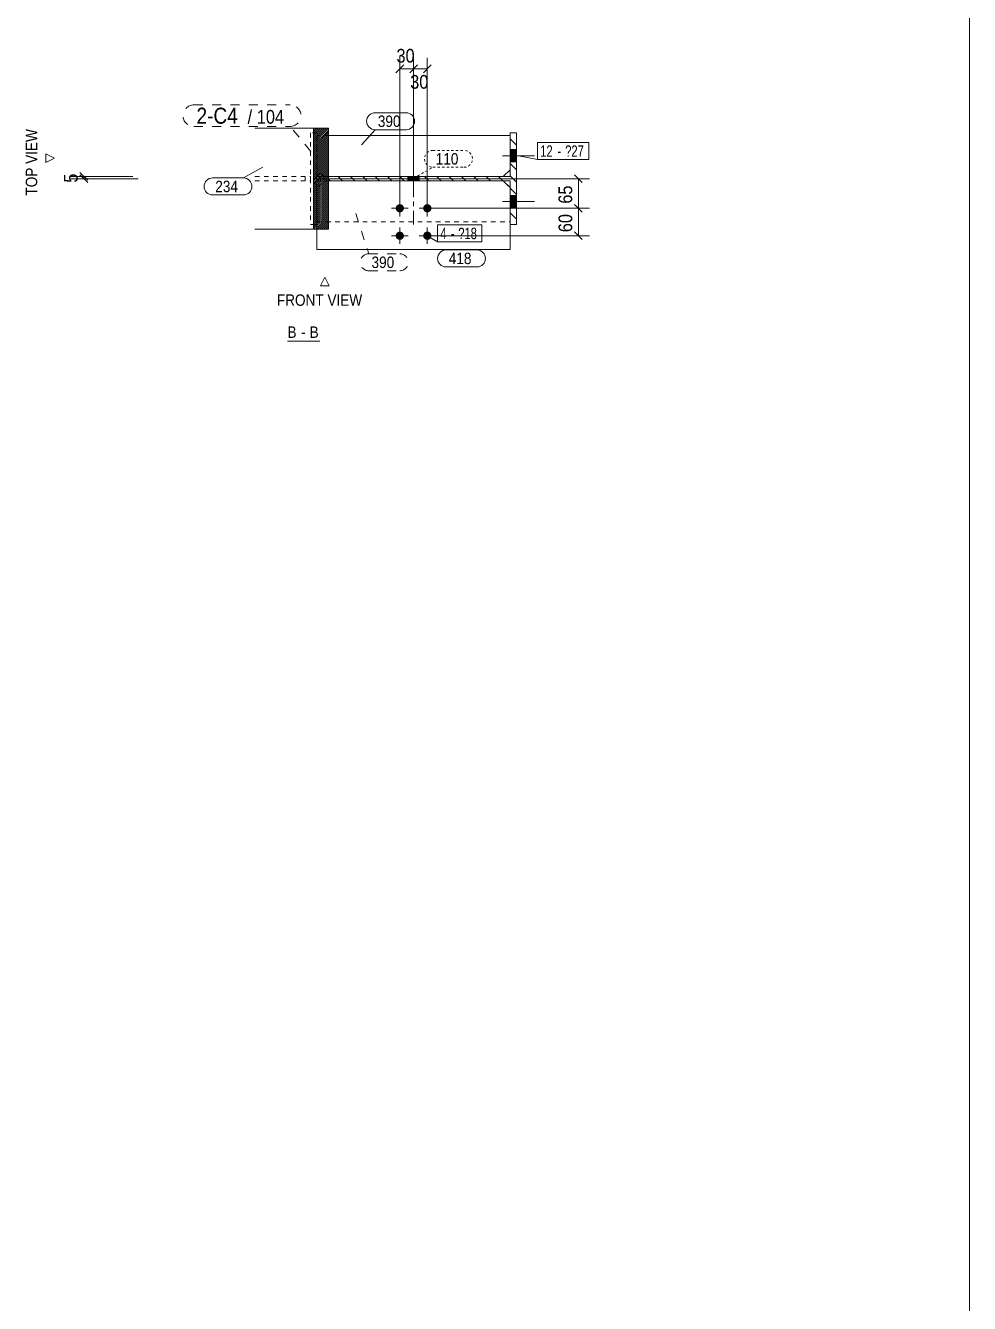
# Model space of a CAD drawing. Header units: millimetres. Extents: x 2 to 579, y 1 to 825.
# Drawn here: x 372.9 to 579, y 320.3 to 599.3 of the extents above; entities that cross this region are included whole.
import ezdxf

# ---------------------------------------------------------------- set-up
doc = ezdxf.new("R2010")
doc.units = ezdxf.units.MM
for name, pattern in [('XKITLINE00', [0]), ('XKITLINE01', [4, 1, -1, 1, -1]), ('XKITLINE02', [4, 2, -2]), ('XKITLINE03', [6, 3, -1, 1, -1]), ('XKITLINE04', [3, 0.5, -0.5, 0.5, -0.5, 0.5, -0.5])]:
    doc.linetypes.add(name, pattern=pattern)
for name, color, linetype, lineweight in [('Bolt', 3, 'Continuous', 0), ('BoltMark', 7, 'Continuous', 0), ('Dimensions', 7, 'Continuous', 0), ('DrawingSheet', 5, 'Continuous', 0), ('OtherObjectType', 7, 'Continuous', 0), ('Part', 2, 'Continuous', 0), ('PartMark', 7, 'Continuous', 0)]:
    doc.layers.add(name, color=color, linetype=linetype, lineweight=lineweight)
doc.styles.add('ARIAL', font='ARIAL.TTF')
doc.styles.add('ARIAL_NARROW', font='ARIALN.TTF')

# ---------------------------------------------------------------- blocks, each defined once
blk = doc.blocks.new('*A1')
at = {"layer": 'Part', "color": 7, "linetype": 'XKITLINE00', "lineweight": 0}
for p, q in [((480.1, 575.88), (480.1, 575.88)), ((480.1, 575.88), (480.1, 575.88)), ((478.75, 574.53), (478.7, 574.58)), ((480.1, 573.18), (478.75, 574.53)), ((480.1, 570.49), (478.7, 571.89)), ((480.1, 567.79), (478.7, 569.19)), ((480.1, 565.1), (478.7, 566.5)), ((439.36, 565.43), (439.01, 565.77)), ((442.06, 565.43), (441.16, 566.33)), ((444.75, 565.43), (443.85, 566.33)), ((447.44, 565.43), (446.54, 566.33)), ((450.14, 565.43), (449.24, 566.33)), ((452.83, 565.43), (451.93, 566.33)), ((455.53, 565.43), (454.63, 566.33)), ((458.22, 565.43), (457.32, 566.33)), ((460.92, 565.43), (460.02, 566.33)), ((463.61, 565.43), (462.71, 566.33)), ((466.3, 565.43), (465.4, 566.33)), ((469, 565.43), (468.1, 566.33)), ((471.69, 565.43), (470.79, 566.33)), ((474.39, 565.43), (473.49, 566.33)), ((477.08, 565.43), (476.18, 566.33)), ((480.1, 562.41), (478.7, 563.81)), ((480.1, 559.71), (478.7, 561.11)), ((480.1, 557.02), (478.7, 558.42))]:
    blk.add_line(p, q, dxfattribs=at)
blk = doc.blocks.new('*A2')
at = {"layer": 'Part', "color": 7, "linetype": 'XKITLINE00', "lineweight": 0}
for p, q in [((435.97, 576.88), (435.78, 576.69)), ((436.4, 576.88), (435.78, 576.26)), ((436.84, 576.88), (435.78, 575.82)), ((437.27, 576.88), (435.78, 575.39)), ((437.71, 576.88), (435.78, 574.95)), ((438.14, 576.88), (435.78, 574.52)), ((438.58, 576.88), (435.78, 574.08)), ((439.01, 576.88), (435.78, 573.65)), ((439.01, 576.44), (435.78, 573.21)), ((439.01, 576.01), (435.78, 572.77)), ((439.01, 575.57), (435.78, 572.34)), ((439.01, 575.14), (435.78, 571.9)), ((439.01, 576.88), (439.01, 576.88)), ((439.01, 574.7), (435.78, 571.47)), ((439.01, 574.26), (435.78, 571.03)), ((439.01, 573.83), (435.78, 570.6)), ((439.01, 573.39), (435.78, 570.16)), ((439.01, 572.96), (435.78, 569.73)), ((439.01, 572.52), (435.78, 569.29)), ((439.01, 572.09), (435.78, 568.86)), ((439.01, 571.65), (435.78, 568.42)), ((439.01, 571.22), (435.78, 567.99)), ((439.01, 570.78), (435.78, 567.55)), ((439.01, 570.35), (435.78, 567.12)), ((439.01, 569.91), (435.78, 566.68)), ((439.01, 569.48), (435.78, 566.25)), ((439.01, 569.04), (435.78, 565.81)), ((439.01, 568.61), (435.78, 565.38)), ((439.01, 568.17), (435.78, 564.94)), ((439.01, 567.74), (435.78, 564.51)), ((439.01, 567.3), (435.78, 564.07)), ((439.01, 566.87), (435.78, 563.64)), ((439.01, 566.43), (435.78, 563.2)), ((439.01, 566), (435.78, 562.77)), ((439.01, 565.56), (435.78, 562.33)), ((439.01, 565.13), (435.78, 561.9)), ((439.01, 564.69), (435.78, 561.46)), ((439.01, 564.26), (435.78, 561.03)), ((439.01, 563.82), (435.78, 560.59)), ((439.01, 563.39), (435.78, 560.16)), ((439.01, 562.95), (435.78, 559.72)), ((439.01, 562.52), (435.78, 559.28)), ((439.01, 562.08), (435.78, 558.85)), ((439.01, 561.65), (435.78, 558.41)), ((439.01, 561.21), (435.78, 557.98)), ((439.01, 560.77), (435.78, 557.54)), ((439.01, 560.34), (435.78, 557.11)), ((439.01, 559.9), (435.78, 556.67)), ((439.01, 559.47), (435.78, 556.24)), ((439.01, 559.03), (435.78, 555.8)), ((439.01, 558.6), (435.78, 555.37)), ((439.01, 558.16), (435.78, 554.93)), ((439.01, 557.73), (436.16, 554.88)), ((439.01, 557.29), (436.6, 554.88)), ((439.01, 556.86), (437.03, 554.88)), ((439.01, 556.42), (437.47, 554.88)), ((439.01, 555.99), (437.9, 554.88)), ((439.01, 555.55), (438.34, 554.88)), ((439.01, 555.12), (438.77, 554.88))]:
    blk.add_line(p, q, dxfattribs=at)
blk = doc.blocks.new('*A43')
at = {"layer": 'Bolt'}
blk.add_hatch(color=3, dxfattribs=at).paths.add_polyline_path([(456.35, 565.43), (456.35, 566.33), (458.85, 566.33), (458.85, 565.43)], flags=17)
at = {"layer": 'Bolt', "color": 3, "linetype": 'XKITLINE00', "lineweight": 0}
for p, q in [((457.6, 567.88), (457.6, 563.88)), ((456.35, 566.33), (456.35, 565.43)), ((458.85, 566.33), (458.85, 565.43))]:
    blk.add_line(p, q, dxfattribs=at)
blk = doc.blocks.new('*A44')
at = {"layer": 'Bolt'}
for points in [[(478.7, 572.23), (480.1, 572.23), (480.1, 569.53), (478.7, 569.53)], [(478.7, 572.23), (480.1, 572.23), (480.1, 569.53), (478.7, 569.53)], [(478.7, 572.23), (480.1, 572.23), (480.1, 569.53), (478.7, 569.53)], [(478.7, 562.23), (480.1, 562.23), (480.1, 559.53), (478.7, 559.53)], [(478.7, 562.23), (480.1, 562.23), (480.1, 559.53), (478.7, 559.53)], [(478.7, 562.23), (480.1, 562.23), (480.1, 559.53), (478.7, 559.53)]]:
    blk.add_hatch(color=3, dxfattribs=at).paths.add_polyline_path(points, flags=17)
at = {"layer": 'Bolt', "color": 3, "linetype": 'XKITLINE00', "lineweight": 0}
for p, q in [((478.7, 572.23), (480.1, 572.23)), ((478.7, 572.23), (480.1, 572.23)), ((478.7, 572.23), (480.1, 572.23)), ((477, 570.88), (484, 570.88)), ((477, 570.88), (484, 570.88)), ((477, 570.88), (484, 570.88)), ((478.7, 569.53), (480.1, 569.53)), ((478.7, 569.53), (480.1, 569.53)), ((478.7, 569.53), (480.1, 569.53)), ((477, 560.88), (484, 560.88)), ((477, 560.88), (484, 560.88)), ((477, 560.88), (484, 560.88)), ((478.7, 562.23), (480.1, 562.23)), ((478.7, 562.23), (480.1, 562.23)), ((478.7, 562.23), (480.1, 562.23)), ((478.7, 559.53), (480.1, 559.53)), ((478.7, 559.53), (480.1, 559.53)), ((478.7, 559.53), (480.1, 559.53))]:
    blk.add_line(p, q, dxfattribs=at)
blk = doc.blocks.new('*A45')
at = {"layer": 'Bolt'}
for points in [[(453.7, 559.47), (453.7, 559.51), (453.71, 559.56), (453.72, 559.6), (453.73, 559.64), (453.74, 559.69), (453.75, 559.73), (453.77, 559.77), (453.79, 559.81), (453.81, 559.85), (453.83, 559.89), (453.85, 559.93), (453.88, 559.96), (453.9, 560), (453.93, 560.03), (453.96, 560.06), (454, 560.09), (454.03, 560.12), (454.06, 560.15), (454.1, 560.17), (454.14, 560.2), (454.18, 560.22), (454.22, 560.24), (454.26, 560.26), (454.3, 560.27), (454.34, 560.29), (454.38, 560.3), (454.42, 560.31), (454.47, 560.32), (454.51, 560.32), (454.56, 560.32), (454.6, 560.33), (454.64, 560.32), (454.69, 560.32), (454.73, 560.32), (454.78, 560.31), (454.82, 560.3), (454.86, 560.29), (454.9, 560.27), (454.94, 560.26), (454.98, 560.24), (455.02, 560.22), (455.06, 560.2), (455.1, 560.17), (455.14, 560.15), (455.17, 560.12), (455.2, 560.09), (455.24, 560.06), (455.27, 560.03), (455.3, 560), (455.32, 559.96), (455.35, 559.93), (455.37, 559.89), (455.39, 559.85), (455.41, 559.81), (455.43, 559.77), (455.45, 559.73), (455.46, 559.69), (455.47, 559.64), (455.48, 559.6), (455.49, 559.56), (455.5, 559.51), (455.5, 559.47), (455.5, 559.43), (455.5, 559.38), (455.5, 559.34), (455.49, 559.29), (455.48, 559.25), (455.47, 559.21), (455.46, 559.16), (455.45, 559.12), (455.43, 559.08), (455.41, 559.04), (455.39, 559), (455.37, 558.96), (455.35, 558.93), (455.32, 558.89), (455.3, 558.85), (455.27, 558.82), (455.24, 558.79), (455.2, 558.76), (455.17, 558.73), (455.14, 558.7), (455.1, 558.68), (455.06, 558.65), (455.02, 558.63), (454.98, 558.61), (454.94, 558.59), (454.9, 558.58), (454.86, 558.56), (454.82, 558.55), (454.78, 558.54), (454.73, 558.54), (454.69, 558.53), (454.64, 558.53), (454.6, 558.53), (454.56, 558.53), (454.51, 558.53), (454.47, 558.54), (454.42, 558.54), (454.38, 558.55), (454.34, 558.56), (454.3, 558.58), (454.26, 558.59), (454.22, 558.61), (454.18, 558.63), (454.14, 558.65), (454.1, 558.68), (454.06, 558.7), (454.03, 558.73), (454, 558.76), (453.96, 558.79), (453.93, 558.82), (453.9, 558.85), (453.88, 558.89), (453.85, 558.93), (453.83, 558.96), (453.81, 559), (453.79, 559.04), (453.77, 559.08), (453.75, 559.12), (453.74, 559.16), (453.73, 559.21), (453.72, 559.25), (453.71, 559.29), (453.7, 559.34), (453.7, 559.38), (453.7, 559.43)], [(459.7, 559.47), (459.7, 559.51), (459.71, 559.56), (459.72, 559.6), (459.73, 559.64), (459.74, 559.69), (459.75, 559.73), (459.77, 559.77), (459.79, 559.81), (459.81, 559.85), (459.83, 559.89), (459.85, 559.93), (459.88, 559.96), (459.9, 560), (459.93, 560.03), (459.96, 560.06), (460, 560.09), (460.03, 560.12), (460.06, 560.15), (460.1, 560.17), (460.14, 560.2), (460.18, 560.22), (460.22, 560.24), (460.26, 560.26), (460.3, 560.27), (460.34, 560.29), (460.38, 560.3), (460.42, 560.31), (460.47, 560.32), (460.51, 560.32), (460.56, 560.32), (460.6, 560.33), (460.64, 560.32), (460.69, 560.32), (460.73, 560.32), (460.78, 560.31), (460.82, 560.3), (460.86, 560.29), (460.9, 560.27), (460.94, 560.26), (460.98, 560.24), (461.02, 560.22), (461.06, 560.2), (461.1, 560.17), (461.14, 560.15), (461.17, 560.12), (461.2, 560.09), (461.24, 560.06), (461.27, 560.03), (461.3, 560), (461.32, 559.96), (461.35, 559.93), (461.37, 559.89), (461.39, 559.85), (461.41, 559.81), (461.43, 559.77), (461.45, 559.73), (461.46, 559.69), (461.47, 559.64), (461.48, 559.6), (461.49, 559.56), (461.5, 559.51), (461.5, 559.47), (461.5, 559.43), (461.5, 559.38), (461.5, 559.34), (461.49, 559.29), (461.48, 559.25), (461.47, 559.21), (461.46, 559.16), (461.45, 559.12), (461.43, 559.08), (461.41, 559.04), (461.39, 559), (461.37, 558.96), (461.35, 558.93), (461.32, 558.89), (461.3, 558.85), (461.27, 558.82), (461.24, 558.79), (461.2, 558.76), (461.17, 558.73), (461.14, 558.7), (461.1, 558.68), (461.06, 558.65), (461.02, 558.63), (460.98, 558.61), (460.94, 558.59), (460.9, 558.58), (460.86, 558.56), (460.82, 558.55), (460.78, 558.54), (460.73, 558.54), (460.69, 558.53), (460.64, 558.53), (460.6, 558.53), (460.56, 558.53), (460.51, 558.53), (460.47, 558.54), (460.42, 558.54), (460.38, 558.55), (460.34, 558.56), (460.3, 558.58), (460.26, 558.59), (460.22, 558.61), (460.18, 558.63), (460.14, 558.65), (460.1, 558.68), (460.06, 558.7), (460.03, 558.73), (460, 558.76), (459.96, 558.79), (459.93, 558.82), (459.9, 558.85), (459.88, 558.89), (459.85, 558.93), (459.83, 558.96), (459.81, 559), (459.79, 559.04), (459.77, 559.08), (459.75, 559.12), (459.74, 559.16), (459.73, 559.21), (459.72, 559.25), (459.71, 559.29), (459.7, 559.34), (459.7, 559.38), (459.7, 559.43)], [(453.7, 553.47), (453.7, 553.51), (453.71, 553.56), (453.72, 553.6), (453.73, 553.64), (453.74, 553.69), (453.75, 553.73), (453.77, 553.77), (453.79, 553.81), (453.81, 553.85), (453.83, 553.89), (453.85, 553.93), (453.88, 553.96), (453.9, 554), (453.93, 554.03), (453.96, 554.06), (454, 554.09), (454.03, 554.12), (454.06, 554.15), (454.1, 554.17), (454.14, 554.2), (454.18, 554.22), (454.22, 554.24), (454.26, 554.26), (454.3, 554.27), (454.34, 554.29), (454.38, 554.3), (454.42, 554.31), (454.47, 554.32), (454.51, 554.32), (454.56, 554.32), (454.6, 554.33), (454.64, 554.32), (454.69, 554.32), (454.73, 554.32), (454.78, 554.31), (454.82, 554.3), (454.86, 554.29), (454.9, 554.27), (454.94, 554.26), (454.98, 554.24), (455.02, 554.22), (455.06, 554.2), (455.1, 554.17), (455.14, 554.15), (455.17, 554.12), (455.2, 554.09), (455.24, 554.06), (455.27, 554.03), (455.3, 554), (455.32, 553.96), (455.35, 553.93), (455.37, 553.89), (455.39, 553.85), (455.41, 553.81), (455.43, 553.77), (455.45, 553.73), (455.46, 553.69), (455.47, 553.64), (455.48, 553.6), (455.49, 553.56), (455.5, 553.51), (455.5, 553.47), (455.5, 553.43), (455.5, 553.38), (455.5, 553.34), (455.49, 553.29), (455.48, 553.25), (455.47, 553.21), (455.46, 553.16), (455.45, 553.12), (455.43, 553.08), (455.41, 553.04), (455.39, 553), (455.37, 552.96), (455.35, 552.93), (455.32, 552.89), (455.3, 552.85), (455.27, 552.82), (455.24, 552.79), (455.2, 552.76), (455.17, 552.73), (455.14, 552.7), (455.1, 552.68), (455.06, 552.65), (455.02, 552.63), (454.98, 552.61), (454.94, 552.59), (454.9, 552.58), (454.86, 552.56), (454.82, 552.55), (454.78, 552.54), (454.73, 552.54), (454.69, 552.53), (454.64, 552.53), (454.6, 552.53), (454.56, 552.53), (454.51, 552.53), (454.47, 552.54), (454.42, 552.54), (454.38, 552.55), (454.34, 552.56), (454.3, 552.58), (454.26, 552.59), (454.22, 552.61), (454.18, 552.63), (454.14, 552.65), (454.1, 552.68), (454.06, 552.7), (454.03, 552.73), (454, 552.76), (453.96, 552.79), (453.93, 552.82), (453.9, 552.85), (453.88, 552.89), (453.85, 552.93), (453.83, 552.96), (453.81, 553), (453.79, 553.04), (453.77, 553.08), (453.75, 553.12), (453.74, 553.16), (453.73, 553.21), (453.72, 553.25), (453.71, 553.29), (453.7, 553.34), (453.7, 553.38), (453.7, 553.43)], [(459.7, 553.47), (459.7, 553.51), (459.71, 553.56), (459.72, 553.6), (459.73, 553.64), (459.74, 553.69), (459.75, 553.73), (459.77, 553.77), (459.79, 553.81), (459.81, 553.85), (459.83, 553.89), (459.85, 553.93), (459.88, 553.96), (459.9, 554), (459.93, 554.03), (459.96, 554.06), (460, 554.09), (460.03, 554.12), (460.06, 554.15), (460.1, 554.17), (460.14, 554.2), (460.18, 554.22), (460.22, 554.24), (460.26, 554.26), (460.3, 554.27), (460.34, 554.29), (460.38, 554.3), (460.42, 554.31), (460.47, 554.32), (460.51, 554.32), (460.56, 554.32), (460.6, 554.33), (460.64, 554.32), (460.69, 554.32), (460.73, 554.32), (460.78, 554.31), (460.82, 554.3), (460.86, 554.29), (460.9, 554.27), (460.94, 554.26), (460.98, 554.24), (461.02, 554.22), (461.06, 554.2), (461.1, 554.17), (461.14, 554.15), (461.17, 554.12), (461.2, 554.09), (461.24, 554.06), (461.27, 554.03), (461.3, 554), (461.32, 553.96), (461.35, 553.93), (461.37, 553.89), (461.39, 553.85), (461.41, 553.81), (461.43, 553.77), (461.45, 553.73), (461.46, 553.69), (461.47, 553.64), (461.48, 553.6), (461.49, 553.56), (461.5, 553.51), (461.5, 553.47), (461.5, 553.43), (461.5, 553.38), (461.5, 553.34), (461.49, 553.29), (461.48, 553.25), (461.47, 553.21), (461.46, 553.16), (461.45, 553.12), (461.43, 553.08), (461.41, 553.04), (461.39, 553), (461.37, 552.96), (461.35, 552.93), (461.32, 552.89), (461.3, 552.85), (461.27, 552.82), (461.24, 552.79), (461.2, 552.76), (461.17, 552.73), (461.14, 552.7), (461.1, 552.68), (461.06, 552.65), (461.02, 552.63), (460.98, 552.61), (460.94, 552.59), (460.9, 552.58), (460.86, 552.56), (460.82, 552.55), (460.78, 552.54), (460.73, 552.54), (460.69, 552.53), (460.64, 552.53), (460.6, 552.53), (460.56, 552.53), (460.51, 552.53), (460.47, 552.54), (460.42, 552.54), (460.38, 552.55), (460.34, 552.56), (460.3, 552.58), (460.26, 552.59), (460.22, 552.61), (460.18, 552.63), (460.14, 552.65), (460.1, 552.68), (460.06, 552.7), (460.03, 552.73), (460, 552.76), (459.96, 552.79), (459.93, 552.82), (459.9, 552.85), (459.88, 552.89), (459.85, 552.93), (459.83, 552.96), (459.81, 553), (459.79, 553.04), (459.77, 553.08), (459.75, 553.12), (459.74, 553.16), (459.73, 553.21), (459.72, 553.25), (459.71, 553.29), (459.7, 553.34), (459.7, 553.38), (459.7, 553.43)]]:
    blk.add_hatch(color=3, dxfattribs=at).paths.add_polyline_path(points, flags=17)
at = {"layer": 'Bolt', "color": 3, "linetype": 'XKITLINE00', "lineweight": 0}
for p, q in [((454.6, 557.63), (454.6, 561.23)), ((460.6, 557.63), (460.6, 561.23)), ((456.4, 559.43), (452.8, 559.43)), ((462.4, 559.43), (458.8, 559.43)), ((454.6, 551.63), (454.6, 555.23)), ((460.6, 551.63), (460.6, 555.23)), ((456.4, 553.43), (452.8, 553.43)), ((462.4, 553.43), (458.8, 553.43))]:
    blk.add_line(p, q, dxfattribs=at)
blk = doc.blocks.new('*A46')
at = {"layer": 'Part', "color": 7, "linetype": 'XKITLINE01', "lineweight": 0}
for p, q in [((436.5, 575.88), (435.1, 575.88)), ((435.1, 575.88), (435.1, 555.88)), ((436.5, 566.33), (436.5, 575.88)), ((436.5, 566.33), (439.01, 566.33)), ((436.5, 555.88), (436.5, 565.43)), ((436.5, 565.43), (439.01, 565.43)), ((435.1, 555.88), (436.5, 555.88))]:
    blk.add_line(p, q, dxfattribs=at)
at = {"layer": 'Part', "color": 7, "linetype": 'XKITLINE03', "lineweight": 0}
for p, q in [((457.6, 555.88), (457.6, 575.88)), ((467.6, 565.88), (447.6, 565.88))]:
    blk.add_line(p, q, dxfattribs=at)
at = {"layer": 'Part', "color": 2, "linetype": 'XKITLINE00', "lineweight": 0}
for p, q in [((478.7, 575.88), (480.1, 575.88)), ((478.7, 566.33), (478.7, 575.88)), ((480.1, 555.88), (480.1, 575.88)), ((439.01, 566.33), (478.7, 566.33)), ((439.01, 565.43), (439.01, 566.33)), ((478.7, 565.43), (439.01, 565.43)), ((478.7, 555.88), (478.7, 565.43)), ((480.1, 555.88), (478.7, 555.88))]:
    blk.add_line(p, q, dxfattribs=at)
blk = doc.blocks.new('*A47')
at = {"layer": 'Part', "color": 2, "linetype": 'XKITLINE00', "lineweight": 0}
for p, q in [((422.95, 576.88), (439.01, 576.88)), ((435.78, 554.88), (435.78, 576.88)), ((439.01, 554.88), (439.01, 576.88)), ((422.95, 554.88), (439.01, 554.88))]:
    blk.add_line(p, q, dxfattribs=at)
blk = doc.blocks.new('*A48')
at = {"layer": 'Part', "color": 7, "linetype": 'XKITLINE01', "lineweight": 0}
for p, q in [((422.95, 566.33), (435.1, 566.33)), ((422.95, 565.43), (435.1, 565.43)), ((433.94, 565.43), (433.94, 566.33)), ((435.1, 565.43), (435.1, 566.33))]:
    blk.add_line(p, q, dxfattribs=at)
blk = doc.blocks.new('*A49')
at = {"layer": 'Part', "color": 7, "linetype": 'XKITLINE01', "lineweight": 0}
for p, q in [((436.5, 567.83), (436.5, 575.33)), ((439.01, 575.33), (436.5, 575.33)), ((478.7, 575.33), (478.7, 567.83)), ((438, 566.33), (436.5, 567.83)), ((477.2, 566.33), (438, 566.33))]:
    blk.add_line(p, q, dxfattribs=at)
at = {"layer": 'Part', "color": 2, "linetype": 'XKITLINE00', "lineweight": 0}
for p, q in [((478.7, 575.33), (439.01, 575.33)), ((478.7, 567.83), (477.2, 566.33))]:
    blk.add_line(p, q, dxfattribs=at)
blk = doc.blocks.new('*A50')
at = {"layer": 'Part', "color": 7, "linetype": 'XKITLINE01', "lineweight": 0}
for p, q in [((438, 565.43), (436.5, 563.93)), ((436.5, 563.93), (436.5, 556.43)), ((477.2, 565.43), (438, 565.43)), ((478.7, 563.93), (477.2, 565.43)), ((478.7, 556.43), (478.7, 563.93)), ((436.5, 556.43), (478.7, 556.43))]:
    blk.add_line(p, q, dxfattribs=at)
blk = doc.blocks.new('*A51')
at = {"layer": 'Part', "color": 7, "linetype": 'XKITLINE01', "lineweight": 0}
for p, q in [((436.5, 563.93), (438, 565.43)), ((436.5, 554.88), (436.5, 563.93)), ((438, 565.43), (477.2, 565.43)), ((478.7, 555.88), (478.7, 563.93))]:
    blk.add_line(p, q, dxfattribs=at)
at = {"layer": 'Part', "color": 2, "linetype": 'XKITLINE00', "lineweight": 0}
for p, q in [((478.7, 563.93), (477.2, 565.43)), ((478.7, 550.43), (478.7, 555.88)), ((436.5, 550.43), (436.5, 554.88)), ((436.5, 550.43), (478.7, 550.43))]:
    blk.add_line(p, q, dxfattribs=at)
blk = doc.blocks.new('*A65')
at = {"layer": 'DrawingSheet', "color": 5, "linetype": 'XKITLINE00', "lineweight": 0}
blk.add_line((579, 5), (579, 825), dxfattribs=at)
blk = doc.blocks.new('*A144')
at = {"layer": 'Dimensions', "color": 7, "linetype": 'XKITLINE00', "lineweight": 0}
for p, q in [((454.6, 560.43), (454.6, 592.73)), ((457.6, 566.88), (457.6, 592.73)), ((455.45, 590.72), (453.75, 589.03)), ((454.6, 589.88), (457.6, 589.88)), ((458.45, 590.72), (456.75, 589.03))]:
    blk.add_line(p, q, dxfattribs=at)
at = {"layer": 'Dimensions', "color": 3}
for p in [(454.6, 589.88), (457.6, 589.88)]:
    blk.add_point(p, dxfattribs=at)
at = {"layer": 'Dimensions', "color": 3, "style": 'ARIAL', "width": 0.85}
blk.add_text('30', height=3, dxfattribs=at).set_placement((453.87, 591.23))
blk = doc.blocks.new('*A145')
at = {"layer": 'Dimensions', "color": 7, "linetype": 'XKITLINE00', "lineweight": 0}
for p, q in [((457.6, 566.88), (457.6, 592.28)), ((460.6, 560.43), (460.6, 592.28)), ((458.45, 590.72), (456.75, 589.03)), ((457.6, 589.88), (460.6, 589.88)), ((461.45, 590.72), (459.75, 589.03))]:
    blk.add_line(p, q, dxfattribs=at)
at = {"layer": 'Dimensions', "color": 3}
for p in [(457.6, 589.88), (460.6, 589.88)]:
    blk.add_point(p, dxfattribs=at)
at = {"layer": 'Dimensions', "color": 3, "style": 'ARIAL', "width": 0.85}
blk.add_text('30', height=3, dxfattribs=at).set_placement((456.87, 585.53))
blk = doc.blocks.new('*A146')
at = {"layer": 'Dimensions', "color": 7, "linetype": 'XKITLINE00', "lineweight": 0}
for p, q in [((461.6, 559.43), (496, 559.43)), ((492.75, 560.27), (494.45, 558.58)), ((493.6, 553.43), (493.6, 559.43)), ((461.6, 553.43), (496, 553.43)), ((492.75, 554.27), (494.45, 552.58))]:
    blk.add_line(p, q, dxfattribs=at)
at = {"layer": 'Dimensions', "color": 3}
for p in [(493.6, 559.43), (493.6, 553.43)]:
    blk.add_point(p, dxfattribs=at)
at = {"layer": 'Dimensions', "color": 3, "style": 'ARIAL', "width": 0.85}
blk.add_text('60', height=3, rotation=90.0002, dxfattribs=at).set_placement((492.25, 554.2))
blk = doc.blocks.new('*A147')
at = {"layer": 'Dimensions', "color": 7, "linetype": 'XKITLINE00', "lineweight": 0}
for p, q in [((492.75, 566.72), (494.45, 565.03)), ((436.1, 565.88), (496, 565.88)), ((493.6, 559.43), (493.6, 565.88)), ((461.6, 559.43), (496, 559.43)), ((492.75, 560.27), (494.45, 558.58))]:
    blk.add_line(p, q, dxfattribs=at)
at = {"layer": 'Dimensions', "color": 3}
for p in [(493.6, 565.88), (493.6, 559.43)]:
    blk.add_point(p, dxfattribs=at)
at = {"layer": 'Dimensions', "color": 3, "style": 'ARIAL', "width": 0.85}
blk.add_text('65', height=3, rotation=90.0002, dxfattribs=at).set_placement((492.25, 560.43))
blk = doc.blocks.new('*A148')
at = {"layer": 'Dimensions', "color": 7, "linetype": 'XKITLINE00', "lineweight": 0}
for p, q in [((396.27, 566.38), (382.75, 566.38)), ((384.75, 567.22), (386.45, 565.53)), ((384.75, 566.72), (386.45, 565.03)), ((385.6, 565.88), (385.6, 566.38)), ((397.45, 565.88), (382.75, 565.88))]:
    blk.add_line(p, q, dxfattribs=at)
at = {"layer": 'Dimensions', "color": 3}
for p in [(385.6, 566.38), (385.6, 565.88)]:
    blk.add_point(p, dxfattribs=at)
at = {"layer": 'Dimensions', "color": 3, "style": 'ARIAL', "width": 0.85}
blk.add_text('5', height=3, rotation=90.0002, dxfattribs=at).set_placement((384.25, 565.01))
blk = doc.blocks.new('*A149')
at = {"layer": 'BoltMark', "color": 7, "linetype": 'XKITLINE00', "lineweight": 0}
for p, q in [((484.67, 573.76), (495.88, 573.76)), ((484.67, 570.06), (484.67, 573.76)), ((495.88, 570.06), (495.88, 573.76)), ((480.5, 570.88), (484.67, 570.06)), ((484.67, 570.06), (495.88, 570.06))]:
    blk.add_line(p, q, dxfattribs=at)
at = {"layer": 'BoltMark', "color": 3, "style": 'ARIAL_NARROW', "width": 0.85}
for s, p in [('12', (485.27, 570.66)), ('?27', (490.72, 570.66)), ('-', (489.06, 570.66))]:
    blk.add_text(s, height=2.5, dxfattribs=at).set_placement(p)
blk = doc.blocks.new('*A150')
at = {"layer": 'BoltMark', "color": 7, "linetype": 'XKITLINE00', "lineweight": 0}
for p, q in [((462.84, 555.79), (472.52, 555.79)), ((462.84, 552.09), (462.84, 555.79)), ((472.52, 552.09), (472.52, 555.79)), ((460.6, 553.43), (462.84, 552.09)), ((462.84, 552.09), (472.52, 552.09))]:
    blk.add_line(p, q, dxfattribs=at)
at = {"layer": 'BoltMark', "color": 3, "style": 'ARIAL_NARROW', "width": 0.85}
for s, p in [('?18', (467.37, 552.69)), ('4', (463.44, 552.69)), ('-', (465.71, 552.69))]:
    blk.add_text(s, height=2.5, dxfattribs=at).set_placement(p)
blk = doc.blocks.new('*A151')
at = {"layer": 'PartMark', "color": 7, "linetype": 'XKITLINE00', "lineweight": 0}
for p, q in [((464.69, 550.33), (471.45, 550.33)), ((464.69, 546.63), (471.45, 546.63))]:
    blk.add_line(p, q, dxfattribs=at)
for centre, start, end in [((464.69, 548.48), 90, 270), ((471.45, 548.48), 270, 90)]:
    blk.add_arc(centre, 1.85, start, end, dxfattribs=at)
at = {"layer": 'PartMark', "color": 3, "style": 'ARIAL', "width": 0.85}
blk.add_text('418', height=2.5, dxfattribs=at).set_placement((465.29, 547.23))
blk = doc.blocks.new('*A152')
at = {"layer": 'PartMark', "color": 7, "linetype": 'XKITLINE02', "lineweight": 0}
for p, q in [((444.97, 558.26), (447.82, 549.48)), ((447.82, 549.48), (454.58, 549.48)), ((447.82, 545.78), (454.58, 545.78))]:
    blk.add_line(p, q, dxfattribs=at)
for centre, start, end in [((447.82, 547.63), 90, 270), ((454.58, 547.63), 270, 90)]:
    blk.add_arc(centre, 1.85, start, end, dxfattribs=at)
at = {"layer": 'PartMark', "color": 3, "style": 'ARIAL', "width": 0.85}
blk.add_text('390', height=2.5, dxfattribs=at).set_placement((448.42, 546.38))
blk = doc.blocks.new('*A153')
at = {"layer": 'PartMark', "color": 7, "linetype": 'XKITLINE00', "lineweight": 0}
for p, q in [((449.2, 580.28), (455.96, 580.28)), ((446.2, 573.24), (449.2, 576.58)), ((449.2, 576.58), (455.96, 576.58))]:
    blk.add_line(p, q, dxfattribs=at)
for centre, start, end in [((449.2, 578.43), 90, 270), ((455.96, 578.43), 270, 90)]:
    blk.add_arc(centre, 1.85, start, end, dxfattribs=at)
at = {"layer": 'PartMark', "color": 3, "style": 'ARIAL', "width": 0.85}
blk.add_text('390', height=2.5, dxfattribs=at).set_placement((449.8, 577.18))
blk = doc.blocks.new('*A154')
at = {"layer": 'PartMark', "color": 7, "linetype": 'XKITLINE04', "lineweight": 0}
for p, q in [((461.84, 572.07), (468.61, 572.07)), ((457.6, 565.98), (461.84, 568.37)), ((461.84, 568.37), (468.61, 568.37))]:
    blk.add_line(p, q, dxfattribs=at)
for centre, start, end in [((461.84, 570.22), 90, 270), ((468.61, 570.22), 270, 90)]:
    blk.add_arc(centre, 1.85, start, end, dxfattribs=at)
at = {"layer": 'PartMark', "color": 3, "style": 'ARIAL', "width": 0.85}
blk.add_text('110', height=2.5, dxfattribs=at).set_placement((462.44, 568.97))
blk = doc.blocks.new('*A155')
at = {"layer": 'PartMark', "color": 7, "linetype": 'XKITLINE00', "lineweight": 0}
for p, q in [((424.7, 568.43), (420.46, 566.04)), ((413.7, 566.04), (420.46, 566.04)), ((413.7, 562.34), (420.46, 562.34))]:
    blk.add_line(p, q, dxfattribs=at)
for centre, start, end in [((413.7, 564.19), 90, 270), ((420.46, 564.19), 270, 90)]:
    blk.add_arc(centre, 1.85, start, end, dxfattribs=at)
at = {"layer": 'PartMark', "color": 3, "style": 'ARIAL', "width": 0.85}
blk.add_text('234', height=2.5, dxfattribs=at).set_placement((414.3, 562.94))
blk = doc.blocks.new('*A156')
at = {"layer": 'PartMark', "color": 7, "linetype": 'XKITLINE02', "lineweight": 0}
for p, q in [((409.6, 581.99), (430.65, 581.99)), ((409.6, 577.29), (430.65, 577.29)), ((435.15, 571.85), (430.65, 577.29))]:
    blk.add_line(p, q, dxfattribs=at)
for centre, start, end in [((409.6, 579.64), 90, 270), ((430.65, 579.64), 270, 90)]:
    blk.add_arc(centre, 2.35, start, end, dxfattribs=at)
at = {"layer": 'PartMark', "color": 1, "style": 'ARIAL', "width": 0.85}
blk.add_text('2-C4', height=3.5, dxfattribs=at).set_placement((410.2, 577.89))
at = {"layer": 'PartMark', "color": 3, "style": 'ARIAL', "width": 0.85}
for s, p in [('/', (421.36, 577.89)), ('104', (423.37, 577.89))]:
    blk.add_text(s, height=3, dxfattribs=at).set_placement(p)
blk = doc.blocks.new('*A157')
at = {"layer": 'OtherObjectType', "color": 7, "linetype": 'XKITLINE00', "lineweight": 0}
for p, q in [((377.27, 569.42), (377.27, 571.29)), ((379.15, 570.35), (377.27, 569.42)), ((377.27, 571.29), (379.15, 570.35)), ((379.15, 570.35), (379.15, 570.35)), ((437.28, 542.5), (438.21, 544.38)), ((438.21, 544.38), (439.15, 542.5)), ((438.21, 544.38), (438.21, 544.38)), ((439.15, 542.5), (437.28, 542.5)), ((430.06, 530.38), (437.12, 530.38))]:
    blk.add_line(p, q, dxfattribs=at)
at = {"layer": 'OtherObjectType', "color": 7, "style": 'ARIAL', "width": 0.85}
blk.add_text('TOP VIEW', height=2.5, rotation=90, dxfattribs=at).set_placement((375.4, 562.2))
for s, p in [('FRONT VIEW', (427.75, 538.13)), ('B', (430.06, 531.13)), ('B', (434.89, 531.13)), ('-', (433.03, 531.13))]:
    blk.add_text(s, height=2.5, dxfattribs=at).set_placement(p)

msp = doc.modelspace()

# ---------------------------------------------------------------- block references
at = {"lineweight": 0}
for name in ['*A65', '*A144', '*A145', '*A156', '*A153', '*A47', '*A46', '*A2', '*A49', '*A1', '*A154', '*A44', '*A149', '*A148', '*A155', '*A147', '*A43', '*A48', '*A50', '*A51', '*A45', '*A152', '*A146', '*A150', '*A151']:
    msp.add_blockref(name, (0, 0), dxfattribs=at)
at = {"layer": 'OtherObjectType', "lineweight": 0}
msp.add_blockref('*A157', (0, 0), dxfattribs=at)

doc.saveas('drawing.dxf')
